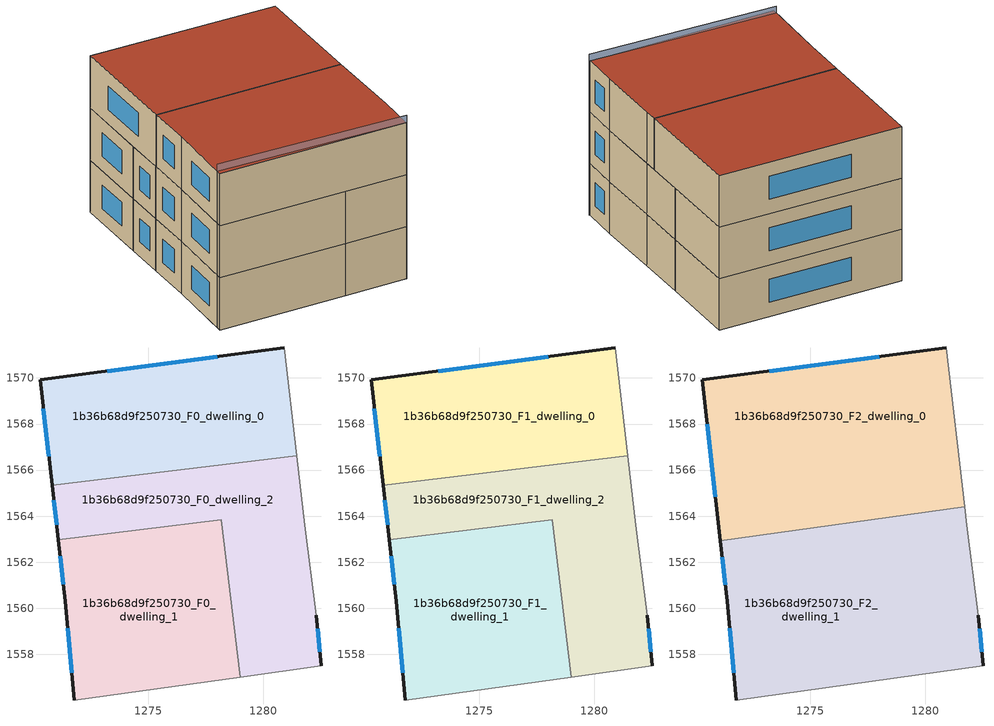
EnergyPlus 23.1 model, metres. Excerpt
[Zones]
1b36b68d9f250730_F0_dwelling_0
 floor ground (EU_floor_Construction): 1280.91,1571.31 1281.46,1566.62 1270.83,1565.34 1270.3,1569.91 z0
 wall outside (EU_wall_Construction): 1280.91,1571.31 1270.3,1569.91 1270.83,1565.34 z0:3
 wall adiabatic (EU_wall_Construction): 1281.46,1566.62 1280.91,1571.31 z0:3
 wall to 1b36b68d9f250730_F0_dwelling_2 (EU_wall_Construction): 1270.83,1565.34 1281.46,1566.62 z0:3
 window (EU_Window_Construction): 1270.45,1568.66 1270.68,1566.6 / 1277.99,1570.93 1273.22,1570.3 z0.83:2.17
1b36b68d9f250730_F0_dwelling_1
 floor ground (EU_floor_Construction): 1278.18,1563.84 1279,1557.01 1271.8,1556 1271.4,1560.31 1271.09,1562.98 z0
 wall outside (EU_wall_Construction): 1271.09,1562.98 1271.4,1560.31 1271.8,1556 z0:3
 wall to 1b36b68d9f250730_F0_dwelling_2 (EU_wall_Construction): 1279,1557.01 1278.18,1563.84 1271.09,1562.98 z0:3
 wall adiabatic (EU_wall_Construction): 1271.8,1556 1279,1557.01 z0:3
 window (EU_Window_Construction): 1271.51,1559.12 1271.69,1557.19 / 1271.18,1562.25 1271.32,1561.04 z0.83:2.17
1b36b68d9f250730_F0_dwelling_2
 floor ground (EU_floor_Construction): 1281.46,1566.62 1281.81,1563.61 1282.31,1559.7 1282.51,1557.5 1279,1557.01 1278.18,1563.84 1271.09,1562.98 1270.83,1565.34 z0
 wall outside (EU_wall_Construction): 1270.83,1565.34 1271.09,1562.98 / 1282.51,1557.5 1282.31,1559.7 z0:3
 wall adiabatic (EU_wall_Construction): 1279,1557.01 1282.51,1557.5 / 1282.31,1559.7 1281.81,1563.61 1281.46,1566.62 z0:3
 window (EU_Window_Construction): 1270.9,1564.69 1271.02,1563.63 / 1282.45,1558.11 1282.36,1559.1 z0.83:2.17
1b36b68d9f250730_F1_dwelling_0
 floor to 1b36b68d9f250730_F0_dwelling_0 (EU_floor_Construction): 1280.91,1571.31 1281.46,1566.62 1270.83,1565.34 1270.3,1569.91 z3
 wall outside (EU_wall_Construction): 1280.91,1571.31 1270.3,1569.91 1270.83,1565.34 z3:6
 wall adiabatic (EU_wall_Construction): 1281.46,1566.62 1280.91,1571.31 z3:6
 wall to 1b36b68d9f250730_F1_dwelling_2 (EU_wall_Construction): 1270.83,1565.34 1281.46,1566.62 z3:6
 window (EU_Window_Construction): 1270.45,1568.66 1270.68,1566.6 / 1277.99,1570.93 1273.22,1570.3 z3.83:5.17
1b36b68d9f250730_F1_dwelling_1
 floor to 1b36b68d9f250730_F0_dwelling_1 (EU_floor_Construction): 1278.18,1563.84 1279,1557.01 1271.8,1556 1271.4,1560.31 1271.09,1562.98 z3
 wall outside (EU_wall_Construction): 1271.09,1562.98 1271.4,1560.31 1271.8,1556 z3:6
 wall to 1b36b68d9f250730_F1_dwelling_2 (EU_wall_Construction): 1279,1557.01 1278.18,1563.84 1271.09,1562.98 z3:6
 wall adiabatic (EU_wall_Construction): 1271.8,1556 1279,1557.01 z3:6
 window (EU_Window_Construction): 1271.51,1559.12 1271.69,1557.19 / 1271.18,1562.25 1271.32,1561.04 z3.83:5.17
1b36b68d9f250730_F1_dwelling_2
 floor to 1b36b68d9f250730_F0_dwelling_2 (EU_floor_Construction): 1281.46,1566.62 1281.81,1563.61 1282.31,1559.7 1282.51,1557.5 1279,1557.01 1278.18,1563.84 1271.09,1562.98 1270.83,1565.34 z3
 wall outside (EU_wall_Construction): 1270.83,1565.34 1271.09,1562.98 / 1282.51,1557.5 1282.31,1559.7 z3:6
 wall adiabatic (EU_wall_Construction): 1279,1557.01 1282.51,1557.5 / 1282.31,1559.7 1281.81,1563.61 1281.46,1566.62 z3:6
 window (EU_Window_Construction): 1270.9,1564.69 1271.02,1563.63 / 1282.45,1558.11 1282.36,1559.1 z3.83:5.17
1b36b68d9f250730_F2_dwelling_0
 floor to 1b36b68d9f250730_F1_dwelling_0 (EU_floor_Construction): 1280.91,1571.31 1281.46,1566.62 1270.83,1565.34 1270.3,1569.91 z6
 floor to 1b36b68d9f250730_F1_dwelling_1 (EU_floor_Construction): 1274.27,1563.37 1271.1,1562.92 1271.1,1562.98 z6
 floor to 1b36b68d9f250730_F1_dwelling_2 (EU_floor_Construction): 1281.46,1566.62 1281.71,1564.41 1274.27,1563.37 1271.1,1562.98 1270.83,1565.34 z6
 wall outside (EU_wall_Construction): 1280.91,1571.31 1270.3,1569.91 1271.1,1562.92 z6:9
 wall to 1b36b68d9f250730_F2_dwelling_1 (EU_wall_Construction): 1271.1,1562.92 1281.71,1564.41 z6:9
 wall adiabatic (EU_wall_Construction): 1281.71,1564.41 1280.91,1571.31 z6:9
 window (EU_Window_Construction): 1270.52,1567.99 1270.88,1564.85 / 1277.99,1570.93 1273.22,1570.3 z6.83:8.17
 roof outside (EU_roof_Construction): 1281.71,1564.41 1280.91,1571.31 1270.3,1569.91 1271.1,1562.92 z9
1b36b68d9f250730_F2_dwelling_1
 floor to 1b36b68d9f250730_F1_dwelling_1 (EU_floor_Construction): 1278.18,1563.84 1279,1557.01 1271.8,1556 1271.4,1560.31 1271.1,1562.92 1274.27,1563.37 z6
 floor to 1b36b68d9f250730_F1_dwelling_2 (EU_floor_Construction): 1281.71,1564.41 1281.81,1563.61 1282.31,1559.7 1282.51,1557.5 1279,1557.01 1278.18,1563.84 1274.27,1563.37 z6
 wall outside (EU_wall_Construction): 1282.51,1557.5 1282.31,1559.7 / 1271.1,1562.92 1271.4,1560.31 1271.8,1556 z6:9
 wall adiabatic (EU_wall_Construction): 1282.31,1559.7 1281.81,1563.61 1281.71,1564.41 / 1271.8,1556 1282.51,1557.5 z6:9
 window (EU_Window_Construction): 1282.45,1558.11 1282.36,1559.1 / 1271.51,1559.12 1271.69,1557.19 / 1271.18,1562.2 1271.32,1561.03 z6.83:8.17
 roof outside (EU_roof_Construction): 1282.51,1557.5 1282.31,1559.7 1281.81,1563.61 1281.71,1564.41 1271.1,1562.92 1271.4,1560.31 1271.8,1556 z9
shading: 1271.77,1556.29 1282.54,1557.5 z0:9.4
[Building]
EU S2 Campaign: North Axis=0; Terrain=City; Solar Distribution=FullExterior
[Site:Location]
Lyon-Bron: Latitude=45.75; Longitude=5; Time Zone=1; Elevation=198
[SizingPeriod:WeatherFileDays]
AnnualSizingPeriod: Begin Month=1; Begin Day of Month=1; End Month=12; End Day of Month=31; Day of Week for Start Day=Monday; Use Weather File Daylight Saving Period=No; Use Weather File Rain and Snow Indicators=No
[MATERIAL]
EU_InternalMass_Material: Roughness=MediumRough; Thickness=0.1; Conductivity=1; Density=1800; Specific Heat=900; Thermal Absorptance=0.9; Solar Absorptance=0.7; Visible Absorptance=0.7
[MATERIAL:NOMASS] Roughness=MediumRough; Thermal Absorptance=0.9; Solar Absorptance=0.7; Visible Absorptance=0.7
Name | Thermal Resistance
EU_wall_NoMass | 0.87146
EU_roof_NoMass | 0.842276
EU_floor_NoMass | 0.496999
[WINDOWMATERIAL:SIMPLEGLAZINGSYSTEM]
EU_Window_SimpleGlazing: UFactor=2.2525; Solar Heat Gain Coefficient=0.76; Visible Transmittance=0.76
[CONSTRUCTION]
EU_wall_Construction: EU_wall_NoMass
EU_roof_Construction: EU_roof_NoMass
EU_floor_Construction: EU_floor_NoMass
EU_Window_Construction: EU_Window_SimpleGlazing
EU_InternalMass_Construction: EU_InternalMass_Material
[ZONE] Type=1; Multiplier=1; Ceiling Height=autocalculate; Floor Area=autocalculate; Part of Total Floor Area=Yes
Name | Volume
1b36b68d9f250730_F0_dwelling_0; 1b36b68d9f250730_F1_dwelling_0 | 149.725
1b36b68d9f250730_F2_dwelling_0 | 224.602
1b36b68d9f250730_F0_dwelling_1; 1b36b68d9f250730_F1_dwelling_1 | 149.736
1b36b68d9f250730_F2_dwelling_1 | 224.596
1b36b68d9f250730_F0_dwelling_2; 1b36b68d9f250730_F1_dwelling_2 | 149.737
[INTERNALMASS] Construction=EU_InternalMass_Construction
Name | Zone or ZoneList | Surface Area
1b36b68d9f250730_F0_dwelling_0_EU_InternalMass | 1b36b68d9f250730_F0_dwelling_0 | 49.9068
1b36b68d9f250730_F0_dwelling_1_EU_InternalMass | 1b36b68d9f250730_F0_dwelling_1 | 49.9117
1b36b68d9f250730_F0_dwelling_2_EU_InternalMass | 1b36b68d9f250730_F0_dwelling_2 | 49.9126
1b36b68d9f250730_F1_dwelling_0_EU_InternalMass | 1b36b68d9f250730_F1_dwelling_0 | 49.9068
1b36b68d9f250730_F1_dwelling_1_EU_InternalMass | 1b36b68d9f250730_F1_dwelling_1 | 49.9117
1b36b68d9f250730_F1_dwelling_2_EU_InternalMass | 1b36b68d9f250730_F1_dwelling_2 | 49.9126
1b36b68d9f250730_F2_dwelling_0_EU_InternalMass | 1b36b68d9f250730_F2_dwelling_0 | 74.8669
1b36b68d9f250730_F2_dwelling_1_EU_InternalMass | 1b36b68d9f250730_F2_dwelling_1 | 74.8659
[OTHEREQUIPMENT] Fuel Type=Electricity; Design Level Calculation Method=Watts/Area; Power per Zone Floor Area=1; Fraction Latent=0; Fraction Radiant=0; Fraction Lost=0; Carbon Dioxide Generation Rate=0; EndUse Subcategory=EU_Step8_InternalGains
Name | Zone or ZoneList or Space or SpaceList | Schedule
EU_Step8_InternalGain_1b36b68d9f250730_F0_dwelling_0_f000 | 1b36b68d9f250730_F0_dwelling_0 | EU_Step8_GainSchedule_1b36b68d9f250730_F0_dwelling_0_f000
EU_Step8_InternalGain_1b36b68d9f250730_F0_dwelling_1_f000 | 1b36b68d9f250730_F0_dwelling_1 | EU_Step8_GainSchedule_1b36b68d9f250730_F0_dwelling_1_f000
EU_Step8_InternalGain_1b36b68d9f250730_F0_dwelling_2_f000 | 1b36b68d9f250730_F0_dwelling_2 | EU_Step8_GainSchedule_1b36b68d9f250730_F0_dwelling_2_f000
EU_Step8_InternalGain_1b36b68d9f250730_F1_dwelling_0_f000 | 1b36b68d9f250730_F1_dwelling_0 | EU_Step8_GainSchedule_1b36b68d9f250730_F1_dwelling_0_f000
EU_Step8_InternalGain_1b36b68d9f250730_F1_dwelling_1_f000 | 1b36b68d9f250730_F1_dwelling_1 | EU_Step8_GainSchedule_1b36b68d9f250730_F1_dwelling_1_f000
EU_Step8_InternalGain_1b36b68d9f250730_F1_dwelling_2_f000 | 1b36b68d9f250730_F1_dwelling_2 | EU_Step8_GainSchedule_1b36b68d9f250730_F1_dwelling_2_f000
EU_Step8_InternalGain_1b36b68d9f250730_F2_dwelling_0_f000 | 1b36b68d9f250730_F2_dwelling_0 | EU_Step8_GainSchedule_1b36b68d9f250730_F2_dwelling_0_f000
EU_Step8_InternalGain_1b36b68d9f250730_F2_dwelling_1_f000 | 1b36b68d9f250730_F2_dwelling_1 | EU_Step8_GainSchedule_1b36b68d9f250730_F2_dwelling_1_f000
[ZONEVENTILATION:DESIGNFLOWRATE] Schedule=EU_AlwaysOn; Design Flow Rate Calculation Method=AirChanges/Hour; Air Changes per Hour=0.425; Ventilation Type=Natural; Fan Pressure Rise=0; Fan Total Efficiency=1; Constant Term Coefficient=1; Temperature Term Coefficient=0; Velocity Term Coefficient=0; Velocity Squared Term Coefficient=0; Minimum Indoor Temperature=-100; Maximum Indoor Temperature=100; Delta Temperature=-100; Minimum Outdoor Temperature=-100; Maximum Outdoor Temperature=100; Maximum Wind Speed=40
Name | Zone or ZoneList or Space or SpaceList
EU_ConstantAir_1b36b68d9f250730_F0_dwelling_0 | 1b36b68d9f250730_F0_dwelling_0
EU_ConstantAir_1b36b68d9f250730_F0_dwelling_1 | 1b36b68d9f250730_F0_dwelling_1
EU_ConstantAir_1b36b68d9f250730_F0_dwelling_2 | 1b36b68d9f250730_F0_dwelling_2
EU_ConstantAir_1b36b68d9f250730_F1_dwelling_0 | 1b36b68d9f250730_F1_dwelling_0
EU_ConstantAir_1b36b68d9f250730_F1_dwelling_1 | 1b36b68d9f250730_F1_dwelling_1
EU_ConstantAir_1b36b68d9f250730_F1_dwelling_2 | 1b36b68d9f250730_F1_dwelling_2
EU_ConstantAir_1b36b68d9f250730_F2_dwelling_0 | 1b36b68d9f250730_F2_dwelling_0
EU_ConstantAir_1b36b68d9f250730_F2_dwelling_1 | 1b36b68d9f250730_F2_dwelling_1
[HVACTEMPLATE:THERMOSTAT] Constant Heating Setpoint=20; Constant Cooling Setpoint=50
EU_HeatOnly_1b36b68d9f250730_F0_dwelling_0; EU_HeatOnly_1b36b68d9f250730_F0_dwelling_1; EU_HeatOnly_1b36b68d9f250730_F0_dwelling_2; EU_HeatOnly_1b36b68d9f250730_F1_dwelling_0; EU_HeatOnly_1b36b68d9f250730_F1_dwelling_1; EU_HeatOnly_1b36b68d9f250730_F1_dwelling_2; EU_HeatOnly_1b36b68d9f250730_F2_dwelling_0; EU_HeatOnly_1b36b68d9f250730_F2_dwelling_1
[HVACTEMPLATE:ZONE:IDEALLOADSAIRSYSTEM] System Availability Schedule=EU_AlwaysOn; Maximum Heating Supply Air Temperature=50; Minimum Cooling Supply Air Temperature=13; Maximum Heating Supply Air Humidity Ratio=0.0156; Minimum Cooling Supply Air Humidity Ratio=0.0077; Heating Limit=NoLimit; Cooling Limit=NoLimit; Heating Availability Schedule=EU_AlwaysOn; Cooling Availability Schedule=EU_CoolingOff; Dehumidification Control Type=ConstantSensibleHeatRatio; Cooling Sensible Heat Ratio=0.7; Dehumidification Setpoint=60; Humidification Control Type=None; Humidification Setpoint=30; Outdoor Air Method=None; Outdoor Air Flow Rate per Person=0.00944; Outdoor Air Flow Rate per Zone Floor Area=0; Outdoor Air Flow Rate per Zone=0; Demand Controlled Ventilation Type=None; Outdoor Air Economizer Type=NoEconomizer; Heat Recovery Type=None; Sensible Heat Recovery Effectiveness=0.7; Latent Heat Recovery Effectiveness=0.65
Name | Template Thermostat
1b36b68d9f250730_F0_dwelling_0 | EU_HeatOnly_1b36b68d9f250730_F0_dwelling_0
1b36b68d9f250730_F0_dwelling_1 | EU_HeatOnly_1b36b68d9f250730_F0_dwelling_1
1b36b68d9f250730_F0_dwelling_2 | EU_HeatOnly_1b36b68d9f250730_F0_dwelling_2
1b36b68d9f250730_F1_dwelling_0 | EU_HeatOnly_1b36b68d9f250730_F1_dwelling_0
1b36b68d9f250730_F1_dwelling_1 | EU_HeatOnly_1b36b68d9f250730_F1_dwelling_1
1b36b68d9f250730_F1_dwelling_2 | EU_HeatOnly_1b36b68d9f250730_F1_dwelling_2
1b36b68d9f250730_F2_dwelling_0 | EU_HeatOnly_1b36b68d9f250730_F2_dwelling_0
1b36b68d9f250730_F2_dwelling_1 | EU_HeatOnly_1b36b68d9f250730_F2_dwelling_1
[SIZING:ZONE] Zone Cooling Design Supply Air Temperature Input Method=SupplyAirTemperature; Zone Cooling Design Supply Air Temperature=13; Zone Heating Design Supply Air Temperature Input Method=SupplyAirTemperature; Zone Heating Design Supply Air Temperature=50; Zone Cooling Design Supply Air Humidity Ratio=0.008; Zone Heating Design Supply Air Humidity Ratio=0.008; Cooling Design Air Flow Method=DesignDay; Cooling Design Air Flow Rate=0; Cooling Minimum Air Flow per Zone Floor Area=0.000762; Cooling Minimum Air Flow=0; Cooling Minimum Air Flow Fraction=0.2; Heating Design Air Flow Method=DesignDay; Heating Design Air Flow Rate=0; Heating Maximum Air Flow per Zone Floor Area=0.002032; Heating Maximum Air Flow=0.141576; Heating Maximum Air Flow Fraction=0.3; Account for Dedicated Outdoor Air System=No; Dedicated Outdoor Air System Control Strategy=NeutralSupplyAir; Dedicated Outdoor Air Low Setpoint Temperature for Design=autosize; Dedicated Outdoor Air High Setpoint Temperature for Design=autosize; Zone Load Sizing Method=Sensible Load Only No Latent Load; Zone Latent Cooling Design Supply Air Humidity Ratio Input Method=HumidityRatioDifference; Zone Cooling Design Supply Air Humidity Ratio Difference=0.005; Zone Latent Heating Design Supply Air Humidity Ratio Input Method=HumidityRatioDifference; Zone Humidification Design Supply Air Humidity Ratio Difference=0.005
1b36b68d9f250730_F0_dwelling_0; 1b36b68d9f250730_F0_dwelling_1; 1b36b68d9f250730_F0_dwelling_2; 1b36b68d9f250730_F1_dwelling_0; 1b36b68d9f250730_F1_dwelling_1; 1b36b68d9f250730_F1_dwelling_2; 1b36b68d9f250730_F2_dwelling_0; 1b36b68d9f250730_F2_dwelling_1
[SCHEDULE:CONSTANT]
Name | Hourly Value
EU_AlwaysOn | 1
EU_CoolingOff | 0
[SCHEDULE:FILE] Column Number=1; Rows to Skip at Top=0; Number of Hours of Data=8760; Column Separator=Comma; Interpolate to Timestep=No; Minutes per Item=60; Adjust Schedule for Daylight Savings=Yes
Name | File
EU_Step8_GainSchedule_1b36b68d9f250730_F0_dwelling_0_f000 | ../../schedules/1b36b68d9f250730/1b36b68d9f250730_F0_dwelling_0_f000_gain.csv
EU_Step8_GainSchedule_1b36b68d9f250730_F0_dwelling_1_f000 | ../../schedules/1b36b68d9f250730/1b36b68d9f250730_F0_dwelling_1_f000_gain.csv
EU_Step8_GainSchedule_1b36b68d9f250730_F0_dwelling_2_f000 | ../../schedules/1b36b68d9f250730/1b36b68d9f250730_F0_dwelling_2_f000_gain.csv
EU_Step8_GainSchedule_1b36b68d9f250730_F1_dwelling_0_f000 | ../../schedules/1b36b68d9f250730/1b36b68d9f250730_F1_dwelling_0_f000_gain.csv
EU_Step8_GainSchedule_1b36b68d9f250730_F1_dwelling_1_f000 | ../../schedules/1b36b68d9f250730/1b36b68d9f250730_F1_dwelling_1_f000_gain.csv
EU_Step8_GainSchedule_1b36b68d9f250730_F1_dwelling_2_f000 | ../../schedules/1b36b68d9f250730/1b36b68d9f250730_F1_dwelling_2_f000_gain.csv
EU_Step8_GainSchedule_1b36b68d9f250730_F2_dwelling_0_f000 | ../../schedules/1b36b68d9f250730/1b36b68d9f250730_F2_dwelling_0_f000_gain.csv
EU_Step8_GainSchedule_1b36b68d9f250730_F2_dwelling_1_f000 | ../../schedules/1b36b68d9f250730/1b36b68d9f250730_F2_dwelling_1_f000_gain.csv
